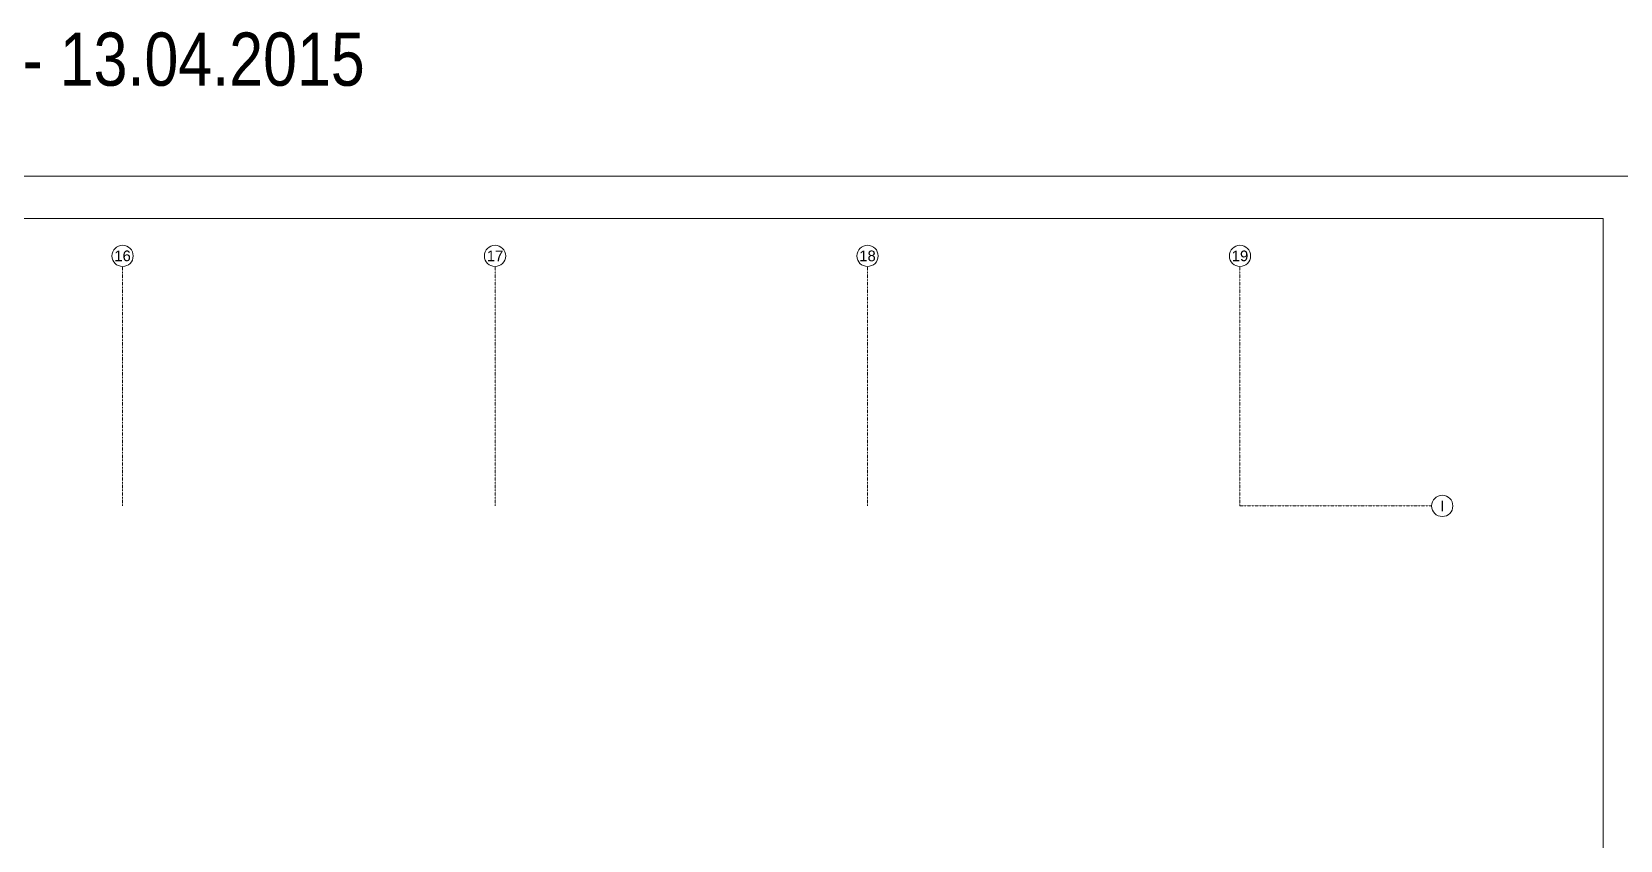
# Model space of a CAD drawing. Extents: x -2749 to 23780, y -1311 to 8245.
# Drawn here: x 8397 to 11382, y 2956 to 4476 of the extents above; entities that cross this region are included whole.
import ezdxf
from ezdxf.enums import TextEntityAlignment as Align

# ---------------------------------------------------------------- set-up
doc = ezdxf.new("R2010")
doc.units = 0
doc.header["$MEASUREMENT"] = 0
doc.linetypes.add('DASHDOT2', pattern=[0.5, 0.25, -0.125, 0, -0.125])
doc.layers.get('0').update_dxf_attribs({"color": 9, "lineweight": 9})
for name, color, linetype, lineweight in [('06D', 9, 'Continuous', 9), ('21', 9, 'Continuous', 9), ('24', 9, 'DASHDOT2', 9), ('40A', 9, 'Continuous', 9)]:
    doc.layers.add(name, color=color, linetype=linetype, lineweight=lineweight)
doc.styles.add('Arial', font='arial.ttf', dxfattribs={"height": 2.5})
doc.styles.add('MuuM_TEXT-STANDART', font='ARIALN.TTF')

# ---------------------------------------------------------------- blocks, each defined once
blk = doc.blocks.new('0_aks')
at = {"linetype": 'Continuous'}
blk.add_circle((0, 0), 2, dxfattribs=at)
at = {"style": 'Arial'}
blk.add_attdef('AKS', text='', height=2, dxfattribs=at).set_placement((0, 0), align=Align.MIDDLE_CENTER)
blk = doc.blocks.new('P-AKS_AUDI')
at = {"layer": '24'}
for points in [[(-2100, 800), (-2100, 1250)], [(-1400, 800), (-1400, 1250)], [(-700, 800), (-700, 1250)], [(0, 800), (0, 1250)], [(0, 800), (360, 800)]]:
    blk.add_lwpolyline(points, dxfattribs=at)
at = {"layer": '24', "xscale": 10, "yscale": 10, "zscale": 10}
for p, values in [((-2100, 1270), {'AKS': '16'}), ((-1400, 1270), {'AKS': '17'}), ((-700, 1270), {'AKS': '18'}), ((0, 1270), {'AKS': '19'}), ((380, 800), {'AKS': 'I'})]:
    blk.add_blockref('0_aks', p, dxfattribs=at).add_auto_attribs(values)
blk = doc.blocks.new('1.KAT PLANI')
at = {"layer": '24'}
blk.add_blockref('P-AKS_AUDI', (10667.5, 2785), dxfattribs=at)

msp = doc.modelspace()

# ---------------------------------------------------------------- linework, layer by layer
at = {"layer": '40A'}
for points in [[(11890, 4205), (5945, 4205), (5945, 0), (11890, 0)], [(11350.1, 80), (6025, 80), (6025, 4125), (11350.1, 4125)]]:
    msp.add_lwpolyline(points, close=True, dxfattribs=at)

# ---------------------------------------------------------------- block references
at = {"layer": '06D'}
msp.add_blockref('1.KAT PLANI', (0, 0), dxfattribs=at)

# ---------------------------------------------------------------- texts
at = {"layer": '21', "color": 1, "style": 'MuuM_TEXT-STANDART'}
msp.add_text('REVIZE MIMARI - 13.04.2015', height=100, dxfattribs=at).set_placement((7488.4, 4374.8))

doc.saveas('drawing.dxf')
